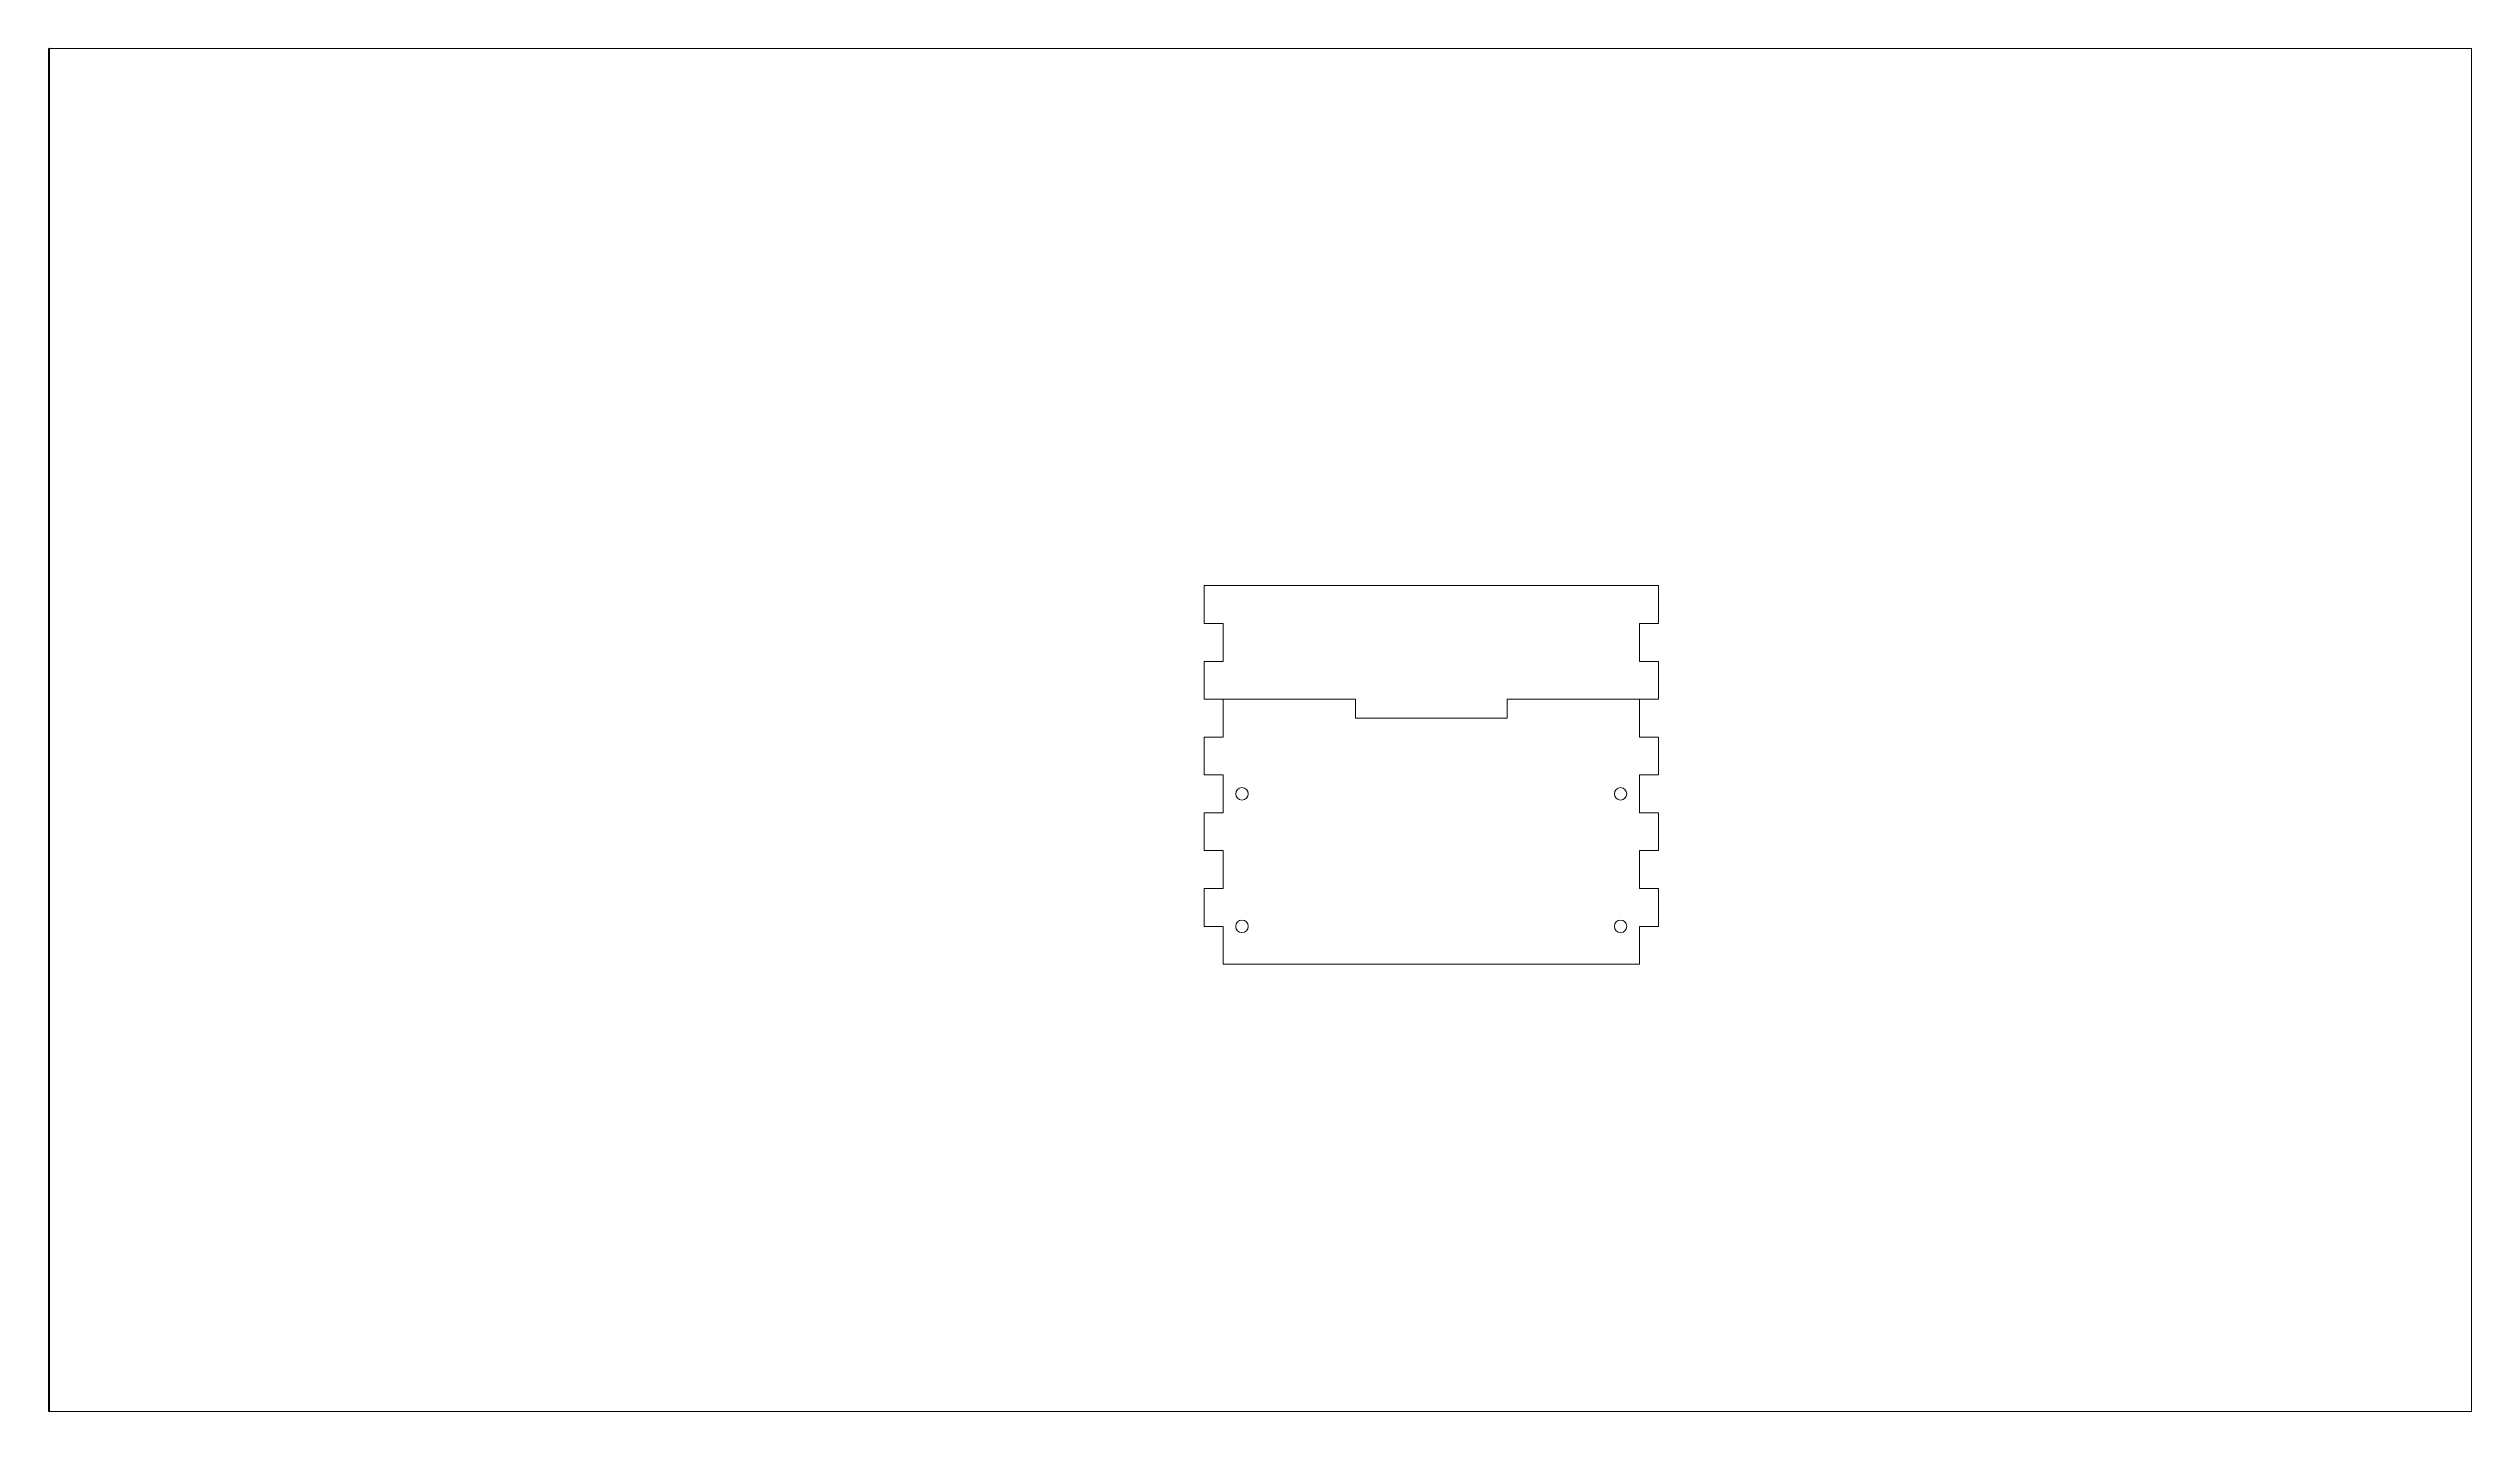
# Paper-space layout 'LAZER_LAYOUT_in' of a CAD drawing. Header units: inches. Extents: x 0 to 32, y 0 to 18.
# The model-space entities are those that its viewports show. They can reach past a viewport. Long polylines and large blocks are cut down to what shows.
import ezdxf

# ---------------------------------------------------------------- set-up
doc = ezdxf.new("R2010")
doc.units = ezdxf.units.IN
doc.header["$LTSCALE"] = 0.2
doc.header["$MEASUREMENT"] = 0
doc.layers.get('Defpoints').update_dxf_attribs({"color": 210})
doc.layers.add('PartsToCut', color=1, linetype='Continuous', lineweight=0)
doc.layers.add('raster', color=3, linetype='Continuous')
doc.layers.add('WILL NOT CUT', color=150, linetype='Continuous', lineweight=0, plot=False)
doc.styles.get("Standard").update_dxf_attribs({"font": 'GOTHIC.TTF', "height": 0.2})
doc.dimstyles.get("Standard").update_dxf_attribs({"dimtxt": 0.18, "dimasz": 0.18, "dimexe": 0.18, "dimexo": 0.0625, "dimgap": 0.09, "dimtad": 0, "dimtih": 1, "dimtoh": 1, "dimdec": 4, "dimzin": 0, "dimdsep": 46, "dimtxsty": 'Standard', "dimcen": 0.09, "dimadec": 0, "dimazin": 0, "dimtfac": 1, "dimtdec": 4, "dimtofl": 0, "dimtmove": 0, "dimatfit": 3, "dimfxl": 1, "dimtolj": 1, "dimtzin": 0, "dimarcsym": 0})

# ---------------------------------------------------------------- blocks, each defined once
blk = doc.blocks.new('*D7')
at = {"layer": 'Defpoints', "color": 0, "transparency": 16777216}
for p in [(115.584, -2.428), (83.584, -3.36), (115.584, -3.36)]:
    blk.add_point(p, dxfattribs=at)
at = {"layer": 'WILL NOT CUT', "color": 0, "lineweight": -2, "transparency": 16777216}
for p, q in [((83.584, -3.298), (83.584, -2.248)), ((83.764, -2.428), (99.002, -2.428)), ((115.404, -2.428), (100.166, -2.428)), ((115.584, -3.298), (115.584, -2.248))]:
    blk.add_line(p, q, dxfattribs=at)
at = {"layer": 'WILL NOT CUT', "color": 0, "transparency": 16777216}
for points in [[(83.764, -2.398), (83.764, -2.458), (83.584, -2.428)], [(115.404, -2.398), (115.404, -2.458), (115.584, -2.428)]]:
    blk.add_solid(points, dxfattribs=at)
at = {"layer": 'WILL NOT CUT', "color": 0, "transparency": 16777216, "insert": (99.584, -2.428), "char_height": 0.2, "attachment_point": 5}
blk.add_mtext('\\A1;32.0000', dxfattribs=at)
blk = doc.blocks.new('*D8')
at = {"layer": 'Defpoints', "color": 0, "transparency": 16777216}
for p in [(82.719, -3.298), (83.584, -3.298), (83.584, -21.36)]:
    blk.add_point(p, dxfattribs=at)
at = {"layer": 'WILL NOT CUT', "color": 0, "lineweight": -2, "transparency": 16777216}
for p, q in [((83.521, -3.298), (82.539, -3.298)), ((82.719, -3.478), (82.719, -12.134)), ((82.719, -21.18), (82.719, -12.524)), ((83.521, -21.36), (82.539, -21.36))]:
    blk.add_line(p, q, dxfattribs=at)
at = {"layer": 'WILL NOT CUT', "color": 0, "transparency": 16777216}
for points in [[(82.689, -3.478), (82.749, -3.478), (82.719, -3.298)], [(82.689, -21.18), (82.749, -21.18), (82.719, -21.36)]]:
    blk.add_solid(points, dxfattribs=at)
at = {"layer": 'WILL NOT CUT', "color": 0, "transparency": 16777216, "insert": (82.719, -12.329), "char_height": 0.2, "attachment_point": 5}
blk.add_mtext('\\A1;18.0625', dxfattribs=at)

msp = doc.modelspace()

# ---------------------------------------------------------------- linework, layer by layer
at = {"layer": 'PartsToCut'}
for p, q in [((99.08379, -11.95155), (100.83379, -11.95155)), ((100.83379, -11.95155), (100.83379, -12.20155)), ((102.83379, -12.20155), (102.83379, -11.95155)), ((102.83379, -11.95155), (104.58379, -11.95155)), ((100.83379, -12.20155), (102.83379, -12.20155))]:
    msp.add_line(p, q, dxfattribs=at)
at = {"layer": 'raster', "color": 7, "linetype": 'Continuous', "lineweight": 15}
for p, q in [((98.83379, -10.95155), (98.83379, -10.45155)), ((104.83379, -10.45155), (98.83379, -10.45155)), ((104.83379, -10.95155), (104.83379, -10.45155)), ((98.83379, -10.95155), (99.08379, -10.95155)), ((99.08379, -10.95155), (99.08379, -11.45155)), ((104.58379, -11.45155), (104.58379, -10.95155)), ((104.58379, -10.95155), (104.83379, -10.95155)), ((98.83379, -11.45155), (98.83379, -11.95155)), ((98.83379, -11.45155), (99.08379, -11.45155)), ((104.83379, -11.45155), (104.58379, -11.45155)), ((104.83379, -11.95155), (104.83379, -11.45155)), ((98.83379, -11.95155), (99.08379, -11.95155)), ((99.08379, -11.95155), (99.08379, -12.45155)), ((104.58379, -12.45155), (104.58379, -11.95155)), ((104.58379, -11.95155), (104.83379, -11.95155)), ((98.83379, -12.95155), (98.83379, -12.45155)), ((99.08379, -12.45155), (98.83379, -12.45155)), ((104.83379, -12.45155), (104.58379, -12.45155)), ((104.83379, -12.95155), (104.83379, -12.45155)), ((98.83379, -12.95155), (99.08379, -12.95155)), ((99.08379, -12.95155), (99.08379, -13.45155)), ((104.58379, -13.45155), (104.58379, -12.95155)), ((104.58379, -12.95155), (104.83379, -12.95155)), ((98.83379, -13.95155), (98.83379, -13.45155)), ((99.08379, -13.45155), (98.83379, -13.45155)), ((104.83379, -13.45155), (104.58379, -13.45155)), ((104.83379, -13.95155), (104.83379, -13.45155)), ((98.83379, -13.95155), (99.08379, -13.95155)), ((99.08379, -13.95155), (99.08379, -14.45155)), ((104.58379, -14.45155), (104.58379, -13.95155)), ((104.58379, -13.95155), (104.83379, -13.95155)), ((98.83379, -14.95155), (98.83379, -14.45155)), ((99.08379, -14.45155), (98.83379, -14.45155)), ((104.83379, -14.45155), (104.58379, -14.45155)), ((104.83379, -14.95155), (104.83379, -14.45155)), ((98.83379, -14.95155), (99.08379, -14.95155)), ((99.08379, -14.95155), (99.08379, -15.45155)), ((104.58379, -15.45155), (104.58379, -14.95155)), ((104.58379, -14.95155), (104.83379, -14.95155)), ((99.08379, -15.45155), (104.58379, -15.45155))]:
    msp.add_line(p, q, dxfattribs=at)
for centre in [(99.33379, -13.20155), (104.33379, -13.20155), (99.33379, -14.95155), (104.33379, -14.95155)]:
    msp.add_circle(centre, 0.082, dxfattribs=at)
at = {"layer": 'WILL NOT CUT'}
msp.add_lwpolyline([(83.58393, -21.36037), (115.58393, -21.36037), (115.58393, -3.36037), (83.58393, -3.36037)], close=True, dxfattribs=at)

# ---------------------------------------------------------------- dimensions: what is measured, and where the dimension line sits
dim = msp.add_linear_dim(base=(115.58393, -2.42799), p1=(83.58393, -3.36037), p2=(115.58393, -3.36037), dimstyle='Standard', dxfattribs=at)
dim.commit()
dim.dimension.update_dxf_attribs({"geometry": '*D7', "text_midpoint": (99.58393, -2.42799)})
dim = msp.add_linear_dim(base=(82.71918, -3.29787), p1=(83.58393, -21.36037), p2=(83.58393, -3.29787), angle=90, dimstyle='Standard', dxfattribs=at)
dim.commit()
dim.dimension.update_dxf_attribs({"geometry": '*D8', "text_midpoint": (82.71918, -12.32912)})

# ---------------------------------------------------------------- leaders
at = {"layer": 'WILL NOT CUT', "annotation_type": 0, "has_hookline": 1, "hookline_direction": 1, "text_width": 4.28171}
msp.add_leader([(83.58393, -3.36037), (82.80903, -2.56962), (81.6627, -2.56962)], dimstyle='Standard', dxfattribs=at)

psp = doc.layouts.new('LAZER_LAYOUT_in')

# ---------------------------------------------------------------- viewports
at = {"layer": 'WILL NOT CUT'}
psp.add_viewport(center=(16, 9), size=(32, 18), view_center_point=(99.57174, -12.35825), view_height=18, dxfattribs=at)

doc.saveas('drawing.dxf')
